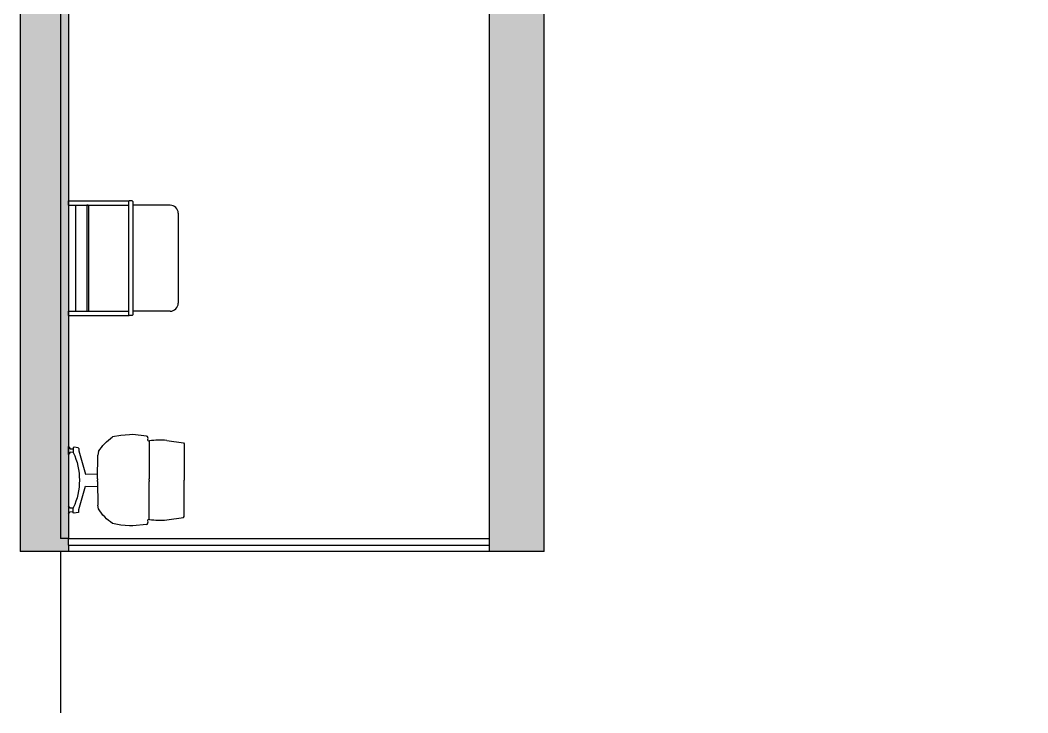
# Model space of a CAD drawing. Header units: millimetres. Extents: x 1116 to 6757, y -1736 to 5159.
# Drawn here: x 6032 to 6657, y -1736 to -1306 of the extents above; entities that cross this region are included whole.
import ezdxf

# ---------------------------------------------------------------- set-up
doc = ezdxf.new("R2010")
doc.units = ezdxf.units.MM
for name, color, linetype in [('A-FLOOR-LEVL', 3, 'Continuous'), ('A-FLOOR-STRS', 3, 'Continuous'), ('A-FURN', 9, 'Continuous'), ('A-GLAZ-FULL', 4, 'Continuous'), ('A-WALL-FULL-EXTR', 1, 'Continuous'), ('A-WALL-FULL-INTR', 2, 'Continuous'), ('campiture muri sezionati', 253, 'Continuous')]:
    doc.layers.add(name, color=color, linetype=linetype)

msp = doc.modelspace()

# ---------------------------------------------------------------- hatches: boundary and pattern name
at = {"layer": 'campiture muri sezionati'}
h = msp.add_hatch(color=256, dxfattribs=at)
h.dxf.hatch_style = 1
h.paths.add_polyline_path([(6056.512, -1635.638), (6061.512, -1635.638), (6061.512, -1631.614), (6061.512, -1627.59), (6056.512, -1627.59), (6056.512, -615.505), (6031.512, -615.283), (6031.512, -1635.638)])
h = msp.add_hatch(color=256, dxfattribs=at)
h.dxf.hatch_style = 1
h.paths.add_polyline_path([(6056.512, -1627.59), (6061.512, -1627.59), (6061.512, -675.752), (6056.512, -675.752)])
h = msp.add_hatch(color=256, dxfattribs=at)
h.dxf.hatch_style = 1
h.paths.add_polyline_path([(6649.512, -1233.884), (6649.512, -675.752), (6621.512, -675.752), (6621.512, -1223.884), (6322.32, -1223.884), (6322.32, -1635.638), (6356.512, -1635.638), (6356.512, -1233.884)])
h.paths.add_polyline_path([(6656.512, -1233.884), (6656.512, -675.752), (6649.512, -675.752), (6649.512, -1233.884)])

# ---------------------------------------------------------------- linework, layer by layer
at = {"layer": 'A-FLOOR-LEVL'}
for p, q in [((6061.512, -675.752), (6061.512, -1627.59)), ((6322.32, -1223.884), (6322.32, -1635.638)), ((6356.512, -1635.638), (6356.512, -1233.884)), ((6061.512, -1627.59), (6056.512, -1627.59)), ((6061.512, -1631.614), (6061.512, -1635.638))]:
    msp.add_line(p, q, dxfattribs=at)
at = {"layer": 'A-FLOOR-STRS'}
msp.add_line((6056.512, -675.752), (6056.512, -1627.59), dxfattribs=at)
at = {"layer": 'A-FURN'}
for p, q in [((6061.538, -1420.922), (6061.538, -1418.222)), ((6061.538, -1418.222), (6099.207, -1418.222)), ((6098.707, -1418.722), (6098.707, -1488.849)), ((6100.907, -1418.222), (6099.207, -1418.222)), ((6072.818, -1421.222), (6072.818, -1486.351)), ((6073.518, -1420.922), (6073.118, -1420.922)), ((6073.818, -1421.222), (6073.818, -1486.351)), ((6124.538, -1420.922), (6101.407, -1420.922)), ((6061.538, -1489.349), (6061.538, -1486.651)), ((6073.118, -1486.651), (6073.518, -1486.651)), ((6124.538, -1486.651), (6101.407, -1486.651)), ((6100.907, -1489.349), (6099.207, -1489.349)), ((6111.534, -1567.115), (6111.534, -1590.614)), ((6132.871, -1568.307), (6133.206, -1568.946)), ((6061.512, -1575.434), (6061.512, -1570.54)), ((6061.512, -1570.54), (6062.598, -1571.893)), ((6062.598, -1574.081), (6061.512, -1575.434)), ((6062.598, -1571.893), (6064.451, -1571.934)), ((6064.477, -1574.148), (6062.598, -1574.081)), ((6064.483, -1571.234), (6064.411, -1571.911)), ((6064.411, -1571.911), (6064.411, -1574.301)), ((6064.451, -1571.934), (6064.411, -1574.301)), ((6064.411, -1574.301), (6064.477, -1574.148)), ((6064.953, -1570.946), (6064.483, -1571.234)), ((6067.398, -1571.295), (6064.953, -1570.946)), ((6067.855, -1571.673), (6067.398, -1571.295)), ((6067.855, -1571.673), (6067.855, -1573.174)), ((6067.855, -1573.174), (6072.112, -1587.696)), ((6080.084, -1573.635), (6079.617, -1575.851)), ((6080.084, -1573.635), (6079.617, -1575.851)), ((6079.48, -1590.614), (6079.617, -1575.851)), ((6072.112, -1587.696), (6079.509, -1587.462)), ((6079.48, -1590.614), (6079.487, -1591.41)), ((6079.48, -1592.205), (6079.487, -1591.41)), ((6079.48, -1592.205), (6079.617, -1606.968)), ((6111.534, -1591.41), (6111.534, -1590.614)), ((6111.534, -1591.41), (6111.534, -1592.205)), ((6111.534, -1615.705), (6111.534, -1592.205)), ((6067.855, -1609.646), (6072.112, -1595.123)), ((6072.112, -1595.123), (6079.509, -1595.357)), ((6061.512, -1607.385), (6061.512, -1612.28)), ((6062.598, -1608.739), (6061.512, -1607.385)), ((6061.512, -1612.28), (6062.598, -1610.926)), ((6064.477, -1608.671), (6062.598, -1608.739)), ((6062.598, -1610.926), (6064.451, -1610.886)), ((6064.411, -1608.518), (6064.477, -1608.671)), ((6064.411, -1610.909), (6064.411, -1608.518)), ((6064.451, -1610.886), (6064.411, -1608.518)), ((6064.483, -1611.585), (6064.411, -1610.909)), ((6064.953, -1611.874), (6064.483, -1611.585)), ((6067.398, -1611.524), (6064.953, -1611.874)), ((6067.855, -1611.147), (6067.398, -1611.524)), ((6067.855, -1611.147), (6067.855, -1609.646)), ((6080.084, -1609.184), (6079.617, -1606.968)), ((6080.084, -1609.184), (6079.617, -1606.968)), ((6132.871, -1614.512), (6133.206, -1613.874))]:
    msp.add_line(p, q, dxfattribs=at)
at = {"layer": 'A-FURN', "ltscale": 0.005}
for p, q in [((6101.407, -1418.722), (6101.407, -1488.849)), ((6061.538, -1420.922), (6098.707, -1420.922)), ((6065.855, -1420.922), (6065.855, -1486.651)), ((6129.538, -1425.922), (6129.538, -1481.651)), ((6061.538, -1486.651), (6098.707, -1486.651)), ((6061.538, -1489.349), (6099.207, -1489.349))]:
    msp.add_line(p, q, dxfattribs=at)
at = {"layer": 'A-FURN'}
for points in [[(6122.422, -1566.74), (6132.871, -1568.307)], [(6133.206, -1568.946), (6133.206, -1591.41)], [(6133.206, -1613.874), (6133.206, -1591.41)], [(6122.422, -1616.079), (6132.871, -1614.512)]]:
    msp.add_lwpolyline(points, dxfattribs=at)
for points in [[(6109.833, -1564.032, 0), (6101.352, -1563.158, 0), (6099.264, -1563.198, 0), (6093.957, -1563.622, 0), (6088.755, -1564.599, 0)], [(6109.833, -1618.787, 0), (6101.352, -1619.662, 0), (6099.264, -1619.622, 0), (6093.957, -1619.197, 0), (6088.755, -1618.221, 0)]]:
    msp.add_polyline3d(points, dxfattribs=at)
for centre, radius, start, end in [((6099.207, -1418.722), 0.5, 90, 180), ((6100.907, -1418.722), 0.5, 0, 90), ((6073.118, -1421.222), 0.3, 90, 180), ((6073.518, -1421.222), 0.3, 0, 90), ((6073.118, -1486.351), 0.3, 180, 270), ((6073.518, -1486.351), 0.3, 270, 0), ((6099.207, -1488.849), 0.5, 180, 270), ((6100.907, -1488.849), 0.5, 270, 0), ((6109.313, -1565.542), 1.597, 333.78685, 70.991126), ((6118.626, -1628.684), 62.06, 86.492912, 96.399524), ((6109.313, -1617.277), 1.597, 289.008874, 26.21315), ((6118.626, -1554.135), 62.06, 263.600476, 273.507088)]:
    msp.add_arc(centre, radius, start, end, dxfattribs=at)
at = {"layer": 'A-FURN', "ltscale": 0.005}
for centre, start, end in [((6124.538, -1425.922), 0, 90), ((6124.538, -1481.651), 270, 0)]:
    msp.add_arc(centre, 5, start, end, dxfattribs=at)
at = {"layer": 'A-FURN', "extrusion": (0, 0, -1)}
for centre, radius, start, end in [((-6105.543, -1589.384), 29.936, 31.740841, 55.888638), ((-6111.304, -1566.532), 0.627, 229.816453, 26.958713), ((-6030.852, -1590.758), 37.377, 153.877529, 180.999128), ((-6030.852, -1592.061), 37.377, 179.000872, 206.122471), ((-6105.543, -1593.435), 29.936, 304.111362, 328.259159), ((-6111.304, -1616.288), 0.627, 333.041287, 130.183547)]:
    msp.add_arc(centre, radius, start, end, dxfattribs=at)
at = {"layer": 'A-GLAZ-FULL'}
for p, q in [((6061.512, -1627.59), (6322.32, -1627.59)), ((6061.512, -1631.614), (6061.512, -1627.59)), ((6061.512, -1631.59), (6322.32, -1631.59))]:
    msp.add_line(p, q, dxfattribs=at)
at = {"layer": 'A-WALL-FULL-EXTR'}
for p, q in [((6031.512, -615.238), (6031.512, -1635.638)), ((6356.512, -1635.638), (6056.512, -1635.638)), ((6056.512, -1635.638), (6056.512, -1735.638))]:
    msp.add_line(p, q, dxfattribs=at)
msp.add_lwpolyline([(6056.512, -1635.638), (6031.512, -1635.638)], dxfattribs=at)
at = {"layer": 'A-WALL-FULL-INTR'}
msp.add_line((6061.512, -1631.59), (6061.512, -1631.59), dxfattribs=at)

doc.saveas('drawing.dxf')
